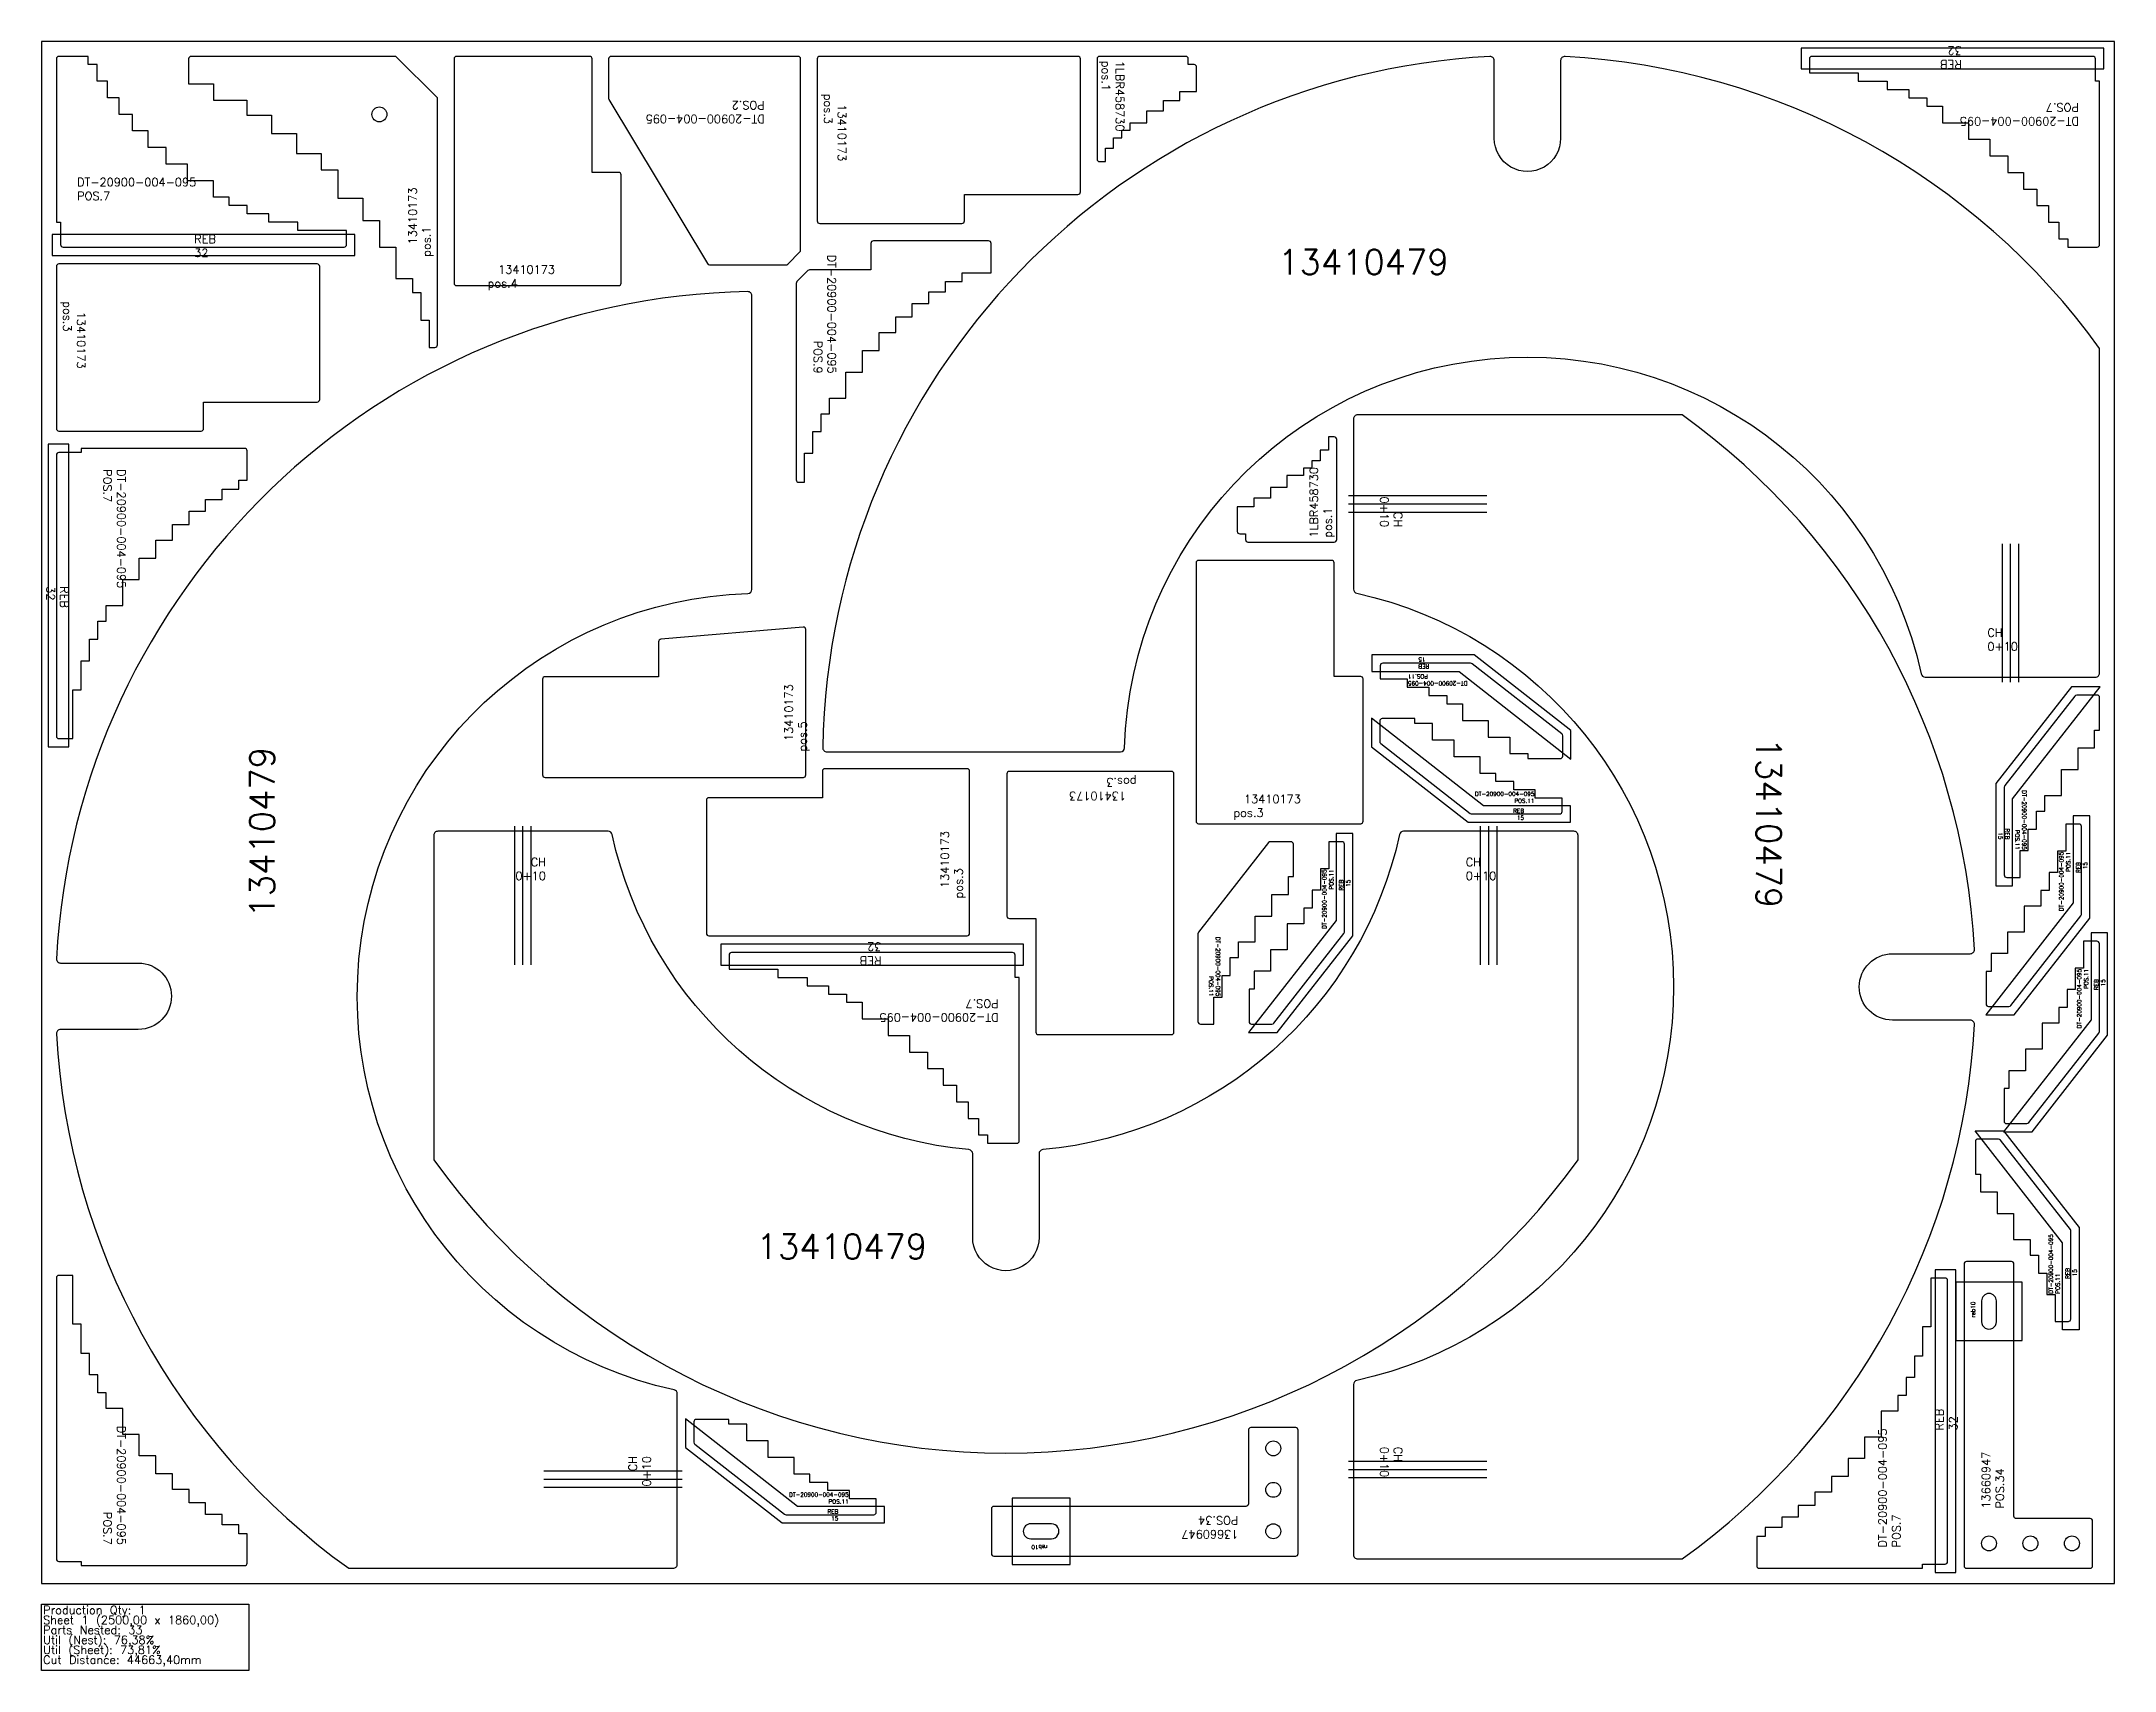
# Model space of a CAD drawing. Header units: millimetres. Extents: x 0 to 2500, y -105 to 1860.
import ezdxf

# ---------------------------------------------------------------- set-up
doc = ezdxf.new("R2010")
doc.units = ezdxf.units.MM
for name, color, linetype in [('13410173', 7, 'Continuous'), ('13410479', 7, 'Continuous'), ('13660947v0', 7, 'Continuous'), ('1LBR458730', 7, 'Continuous'), ('Chanfro', 7, 'Continuous'), ('DT-20900-004-095', 7, 'Continuous'), ('Rebaixo', 6, 'Continuous'), ('sheet', 24, 'Continuous'), ('Stats', 7, 'Continuous'), ('Texto', 7, 'Continuous')]:
    doc.layers.add(name, color=color, linetype=linetype)
doc.styles.get("Standard").update_dxf_attribs({"font": 'txt.shx'})

msp = doc.modelspace()

# ---------------------------------------------------------------- linework, layer by layer
at = {"layer": '13410173', "color": 1}
for points in [[(477.5, 1792), (427.5, 1842), (180.5, 1842, 0.414214), (177.5, 1839), (177.5, 1809), (207.5, 1809), (207.5, 1789), (247.5, 1789), (247.5, 1771), (277.5, 1771), (277.5, 1749), (307.5, 1749), (307.5, 1725), (337.5, 1725), (337.5, 1705), (357.5, 1705), (357.5, 1671), (387.5, 1671), (387.5, 1644), (407.5, 1644), (407.5, 1612), (427.5, 1612), (427.5, 1574), (447.5, 1574), (447.5, 1557), (457.5, 1557), (457.5, 1524), (467.5, 1524), (467.5, 1491), (474.5, 1491, 0.414214), (477.5, 1494)], [(664, 1839, 0.414214), (661, 1842), (500.5, 1842, 0.414214), (497.5, 1839), (497.5, 1568.5, 0.414214), (500.5, 1565.5), (696, 1565.5, 0.414214), (699, 1568.5), (699, 1699, 0.414214), (696, 1702), (664, 1702)], [(1113, 1643.5), (1113, 1675.5), (1250, 1675.5, 0.414214), (1253, 1678.5), (1253, 1839, 0.414214), (1250, 1842), (938.5, 1842, 0.414214), (935.5, 1839), (935.5, 1643.5, 0.414214), (938.5, 1640.5), (1110, 1640.5, 0.414214)], [(195.5, 1393.1), (195.5, 1425.1), (332.5, 1425.1, 0.414214), (335.5, 1428.1), (335.5, 1588.6, 0.414214), (332.5, 1591.6), (21, 1591.6, 0.414214), (18, 1588.6), (18, 1393.1, 0.414214), (21, 1390.1), (192.5, 1390.1, 0.414214)], [(1590.9, 1094), (1558.9, 1094), (1558.9, 1231, 0.414214), (1555.9, 1234), (1395.4, 1234, 0.414214), (1392.4, 1231), (1392.4, 919.5, 0.414214), (1395.4, 916.5), (1590.9, 916.5, 0.414214), (1593.9, 919.5), (1593.9, 1091, 0.414214)], [(747, 1139, 0.389525), (744.3, 1136), (744.3, 1093.8), (607.3, 1093.8, 0.414214), (604.3, 1090.8), (604.3, 975.3, 0.414214), (607.3, 972.3), (918.8, 972.3, 0.414214), (921.8, 975.3), (921.8, 1150.7, 0.439341), (918.5, 1153.6)], [(941.8, 979.8), (941.8, 947.8), (804.8, 947.8, 0.414214), (801.8, 944.8), (801.8, 784.3, 0.414214), (804.8, 781.3), (1116.3, 781.3, 0.414214), (1119.3, 784.3), (1119.3, 979.8, 0.414214), (1116.3, 982.8), (944.8, 982.8, 0.414214)], [(1167.2, 802.1), (1199.2, 802.1), (1199.2, 665.1, 0.414214), (1202.2, 662.1), (1362.7, 662.1, 0.414214), (1365.7, 665.1), (1365.7, 976.6, 0.414214), (1362.7, 979.6), (1167.2, 979.6, 0.414214), (1164.2, 976.6), (1164.2, 805.1, 0.414214)]]:
    msp.add_lwpolyline(points, format="xyb", close=True, dxfattribs=at)
msp.add_circle((407.5, 1772), 9, dxfattribs=at)
at = {"layer": '13410479', "color": 1}
for points in [[(1837.3, 1841.9, 0.429906), (1832, 1837), (1832, 1743.2, -1.000011), (1752, 1743.2), (1752, 1837, 0.429906), (1746.7, 1841.9, 0.393559), (942.1, 1008.2, 0.419423), (947.1, 1003.2), (1301.2, 1003.2, 0.405292), (1306.2, 1008, -0.883958), (2266.8, 1097.1, 0.352411), (2271.6, 1093.2), (2477, 1093.2, 0.414214), (2482, 1098.2), (2482, 1489.5, 0.227268)], [(18.1, 663.1, 0.227268), (370.5, 18.4), (761.8, 18.4, 0.414214), (766.8, 23.4), (766.8, 228.7, 0.352411), (762.9, 233.6, -0.883958), (852, 1194.1, 0.405292), (856.8, 1199.1), (856.8, 1553.2, 0.419423), (851.8, 1558.2, 0.393559), (18.1, 753.6, 0.429906), (23, 748.4), (116.8, 748.4, -0.999995), (116.8, 668.4), (23, 668.4, 0.429906)], [(1586.2, 244.9, 0.352411), (1582.2, 240), (1582.2, 34.6, 0.414214), (1587.2, 29.6), (1978.6, 29.6, 0.227268), (2331, 674.3, 0.429906), (2326, 679.6), (2232.2, 679.6, -0.999987), (2232.2, 759.6), (2326, 759.6, 0.429906), (2331, 764.9, 0.227268), (1978.6, 1409.6), (1587.2, 1409.6, 0.414214), (1582.2, 1404.6), (1582.2, 1199.3, 0.352411), (1586.2, 1194.4, -0.804768)], [(1118.5, 523.3, -0.326819), (688.2, 903.4, 0.352411), (683.4, 907.3), (478, 907.3, 0.414214), (473, 902.3), (473, 510.9, 0.512483), (1853, 510.9), (1853, 902.3, 0.414214), (1848, 907.3), (1642.6, 907.3, 0.352411), (1637.8, 903.4, -0.326819), (1207.5, 523.3, 0.387581), (1203, 518.3), (1203, 417.3, -1.000011), (1123, 417.3), (1123, 518.3, 0.387581)]]:
    msp.add_lwpolyline(points, format="xyb", close=True, dxfattribs=at)
at = {"layer": '13660947v0', "color": 7}
for points in [[(2473.6, 21.3), (2473.6, 75.3, 0.414214), (2470.6, 78.3), (2381.6, 78.3, -0.414214), (2378.6, 81.3), (2378.6, 385.3, 0.414214), (2375.6, 388.3), (2321.6, 388.3, 0.414214), (2318.6, 385.3), (2318.6, 21.3, 0.414214), (2321.6, 18.3), (2470.6, 18.3, 0.414214)], [(2339.6, 315.8, 1.000039), (2357.6, 315.8), (2357.6, 340.8, 0.999961), (2339.6, 340.8)], [(1512.5, 188), (1458.5, 188, 0.414214), (1455.5, 185), (1455.5, 96, -0.414214), (1452.5, 93), (1148.5, 93, 0.414214), (1145.5, 90), (1145.5, 36, 0.414214), (1148.5, 33), (1512.5, 33, 0.414214), (1515.5, 36), (1515.5, 185, 0.414214)], [(1218, 54, 1.000026), (1218, 72), (1193, 72, 0.999974), (1193, 54)]]:
    msp.add_lwpolyline(points, format="xyb", close=True, dxfattribs=at)
for centre in [(1485.5, 163), (1485.5, 113), (1485.5, 63), (2348.6, 48.3), (2398.6, 48.3), (2448.6, 48.3)]:
    msp.add_circle(centre, 9, dxfattribs=at)
at = {"layer": '1LBR458730', "color": 1}
for points in [[(1383, 1832), (1383, 1839, 0.414214), (1380, 1842), (1276, 1842, 0.414214), (1273, 1839), (1273, 1718, 0.414214), (1276, 1715), (1283, 1715), (1283, 1731.2), (1293, 1731.2), (1293, 1743.8), (1303, 1743.8), (1303, 1752.8), (1313, 1752.8), (1313, 1761.8), (1333, 1761.8), (1333, 1776.2), (1353, 1776.2), (1353, 1788.8), (1373, 1788.8), (1373, 1799.6), (1393, 1799.6), (1393, 1829, 0.414214), (1390, 1832)], [(1452, 1266.1), (1452, 1259.1, 0.414214), (1455, 1256.1), (1559, 1256.1, 0.414214), (1562, 1259.1), (1562, 1380.1, 0.414214), (1559, 1383.1), (1552, 1383.1), (1552, 1366.9), (1542, 1366.9), (1542, 1354.3), (1532, 1354.3), (1532, 1345.3), (1522, 1345.3), (1522, 1336.3), (1502, 1336.3), (1502, 1321.9), (1482, 1321.9), (1482, 1309.3), (1462, 1309.3), (1462, 1298.5), (1442, 1298.5), (1442, 1269.1, 0.414214), (1445, 1266.1)]]:
    msp.add_lwpolyline(points, format="xyb", close=True, dxfattribs=at)
at = {"layer": 'Chanfro', "color": 1}
for p, q in [((1743.2, 1311.9), (1576.2, 1311.9)), ((1743.2, 1301.9), (1576.2, 1301.9)), ((1743.2, 1291.9), (1576.2, 1291.9)), ((2364.3, 1254.2), (2364.3, 1087.2)), ((2374.3, 1254.2), (2374.3, 1087.2)), ((2384.3, 1254.2), (2384.3, 1087.2)), ((570.7, 746.3), (570.7, 913.3)), ((580.7, 746.3), (580.7, 913.3)), ((590.7, 746.3), (590.7, 913.3)), ((1735.3, 746.3), (1735.3, 913.3)), ((1745.3, 746.3), (1745.3, 913.3)), ((1755.3, 746.3), (1755.3, 913.3)), ((605.8, 136), (772.8, 136)), ((605.8, 126), (772.8, 126)), ((1743.2, 147.3), (1576.2, 147.3)), ((1743.2, 137.3), (1576.2, 137.3)), ((1743.2, 127.3), (1576.2, 127.3)), ((605.8, 116), (772.8, 116))]:
    msp.add_line(p, q, dxfattribs=at)
at = {"layer": 'DT-20900-004-095', "color": 5}
for points in [[(18, 1642), (23, 1642), (23, 1615, 0.414214), (26, 1612), (365, 1612, 0.414214), (368, 1615), (368, 1632), (309.1, 1632), (309.1, 1642), (274, 1642), (274, 1652), (248.1, 1652), (248.1, 1662), (226.4, 1662), (226.4, 1672), (207.5, 1672), (207.5, 1692), (176.2, 1692), (176.2, 1712), (150.3, 1712), (150.3, 1732), (128.7, 1732), (128.7, 1752), (109.8, 1752), (109.8, 1772), (93.6, 1772), (93.6, 1792), (79.5, 1792), (79.5, 1812), (67.1, 1812), (67.1, 1832), (56.3, 1832), (56.3, 1842), (21, 1842, 0.414214), (18, 1839)], [(2482, 1812), (2477, 1812), (2477, 1839, 0.414214), (2474, 1842), (2135, 1842, 0.414214), (2132, 1839), (2132, 1822), (2190.9, 1822), (2190.9, 1812), (2226, 1812), (2226, 1802), (2251.9, 1802), (2251.9, 1792), (2273.6, 1792), (2273.6, 1782), (2292.5, 1782), (2292.5, 1762), (2323.8, 1762), (2323.8, 1742), (2349.7, 1742), (2349.7, 1722), (2371.3, 1722), (2371.3, 1702), (2390.2, 1702), (2390.2, 1682), (2406.4, 1682), (2406.4, 1662), (2420.5, 1662), (2420.5, 1642), (2432.9, 1642), (2432.9, 1622), (2443.7, 1622), (2443.7, 1612), (2479, 1612, 0.414214), (2482, 1615)], [(48, 1369.1), (48, 1364.1), (21, 1364.1, 0.414214), (18, 1361.1), (18, 1022.1, 0.414214), (21, 1019.1), (38, 1019.1), (38, 1078), (48, 1078), (48, 1113.1), (58, 1113.1), (58, 1139), (68, 1139), (68, 1160.7), (78, 1160.7), (78, 1179.6), (98, 1179.6), (98, 1210.9), (118, 1210.9), (118, 1236.8), (138, 1236.8), (138, 1258.4), (158, 1258.4), (158, 1277.3), (178, 1277.3), (178, 1293.5), (198, 1293.5), (198, 1307.5), (218, 1307.5), (218, 1320), (238, 1320), (238, 1330.8), (248, 1330.8), (248, 1366.1, 0.414214), (245, 1369.1)], [(1179.2, 731), (1174.2, 731), (1174.2, 758, 0.414214), (1171.2, 761), (832.2, 761, 0.414214), (829.2, 758), (829.2, 741), (888.1, 741), (888.1, 731), (923.2, 731), (923.2, 721), (949.1, 721), (949.1, 711), (970.8, 711), (970.8, 701), (989.7, 701), (989.7, 681), (1021, 681), (1021, 661), (1046.9, 661), (1046.9, 641), (1068.5, 641), (1068.5, 621), (1087.4, 621), (1087.4, 601), (1103.6, 601), (1103.6, 581), (1117.7, 581), (1117.7, 561), (1130.1, 561), (1130.1, 541), (1140.9, 541), (1140.9, 531), (1176.2, 531, 0.414214), (1179.2, 534)], [(2268.6, 18.4), (2268.6, 23.4), (2295.6, 23.4, 0.414214), (2298.6, 26.4), (2298.6, 365.4, 0.414214), (2295.6, 368.4), (2278.6, 368.4), (2278.6, 309.5), (2268.6, 309.5), (2268.6, 274.4), (2258.6, 274.4), (2258.6, 248.5), (2248.6, 248.5), (2248.6, 226.8), (2238.6, 226.8), (2238.6, 207.9), (2218.6, 207.9), (2218.6, 176.6), (2198.6, 176.6), (2198.6, 150.7), (2178.6, 150.7), (2178.6, 129.1), (2158.6, 129.1), (2158.6, 110.2), (2138.6, 110.2), (2138.6, 94), (2118.6, 94), (2118.6, 79.9), (2098.6, 79.9), (2098.6, 67.5), (2078.6, 67.5), (2078.6, 56.7), (2068.6, 56.7), (2068.6, 21.4, 0.414214), (2071.6, 18.4)]]:
    msp.add_lwpolyline(points, format="xyb", close=True, dxfattribs=at)
at = {"layer": 'DT-20900-004-095', "color": 1}
for points in [[(915.5, 1608.2), (915.5, 1839, 0.414214), (912.5, 1842), (687, 1842, 0.414214), (684, 1839), (684, 1791.3, 0.135933), (684.4, 1789.8), (803.1, 1592, 0.263447), (805.7, 1590.5), (897.8, 1590.5, 0.198912), (899.9, 1591.4), (914.6, 1606.1, 0.198912)], [(1000.2, 1584.4), (926.4, 1584.4, 0.198912), (924.3, 1583.6), (911.1, 1570.3, 0.198912), (910.2, 1568.2), (910.2, 1331.3, 0.414214), (913.2, 1328.3), (920.2, 1328.3), (920.2, 1363.4), (930.2, 1363.4), (930.2, 1389.4), (940.2, 1389.4), (940.2, 1411), (950.2, 1411), (950.2, 1429.9), (970.2, 1429.9), (970.2, 1461.2), (990.2, 1461.2), (990.2, 1487.2), (1010.2, 1487.2), (1010.2, 1508.8), (1030.2, 1508.8), (1030.2, 1527.7), (1050.2, 1527.7), (1050.2, 1543.9), (1070.2, 1543.9), (1070.2, 1557.9), (1090.2, 1557.9), (1090.2, 1570.3), (1110.2, 1570.3), (1110.2, 1581.1), (1145.2, 1581.1), (1145.2, 1616.4, 0.414214), (1142.2, 1619.4), (1003.2, 1619.4, 0.414214), (1000.2, 1616.4)]]:
    msp.add_lwpolyline(points, format="xyb", close=True, dxfattribs=at)
at = {"layer": 'DT-20900-004-095', "color": 2}
for points in [[(1725.3, 1109.3, 0.167343), (1723.5, 1110), (1617.5, 1110, 0.414214), (1614.5, 1107), (1614.5, 1091), (1647, 1091), (1647, 1081), (1673, 1081), (1673, 1071), (1694.6, 1071), (1694.6, 1061), (1713.5, 1061), (1713.5, 1041), (1744.8, 1041), (1744.8, 1021), (1770.8, 1021), (1770.8, 1001), (1792.4, 1001), (1792.4, 995), (1831.5, 995, 0.414214), (1834.5, 998), (1834.5, 1022.6, 0.230868), (1833.3, 1024.9)], [(2367.6, 962.4, 0.167343), (2367, 960.5), (2367, 854.6, 0.414214), (2370, 851.6), (2386, 851.6), (2386, 884.1), (2396, 884.1), (2396, 910), (2406, 910), (2406, 931.7), (2416, 931.7), (2416, 950.6), (2436, 950.6), (2436, 981.9), (2456, 981.9), (2456, 1007.8), (2476, 1007.8), (2476, 1029.4), (2482, 1029.4), (2482, 1068.6, 0.414214), (2479, 1071.6), (2454.4, 1071.6, 0.230868), (2452, 1070.4)], [(1723.1, 928.8, 0.167343), (1724.9, 928.2), (1830.9, 928.2, 0.414214), (1833.9, 931.2), (1833.9, 947.2), (1801.3, 947.2), (1801.3, 957.2), (1775.4, 957.2), (1775.4, 967.2), (1753.7, 967.2), (1753.7, 977.2), (1734.8, 977.2), (1734.8, 997.2), (1703.5, 997.2), (1703.5, 1017.2), (1677.6, 1017.2), (1677.6, 1037.2), (1656, 1037.2), (1656, 1043.2), (1616.9, 1043.2, 0.414214), (1613.9, 1040.2), (1613.9, 1015.6, 0.230868), (1615, 1013.2)], [(2459.4, 805.2, 0.167343), (2460.1, 807.1), (2460.1, 913, 0.414214), (2457.1, 916), (2441.1, 916), (2441.1, 883.5), (2431.1, 883.5), (2431.1, 857.6), (2421.1, 857.6), (2421.1, 835.9), (2411.1, 835.9), (2411.1, 817), (2391.1, 817), (2391.1, 785.7), (2371.1, 785.7), (2371.1, 759.8), (2351.1, 759.8), (2351.1, 738.2), (2345.1, 738.2), (2345.1, 699, 0.414214), (2348.1, 696), (2372.7, 696, 0.230868), (2375, 697.2)], [(1395.3, 785.6, 0.167343), (1394.7, 783.7), (1394.7, 677.7, 0.414214), (1397.7, 674.7), (1413.7, 674.7), (1413.7, 707.3), (1423.7, 707.3), (1423.7, 733.2), (1433.7, 733.2), (1433.7, 754.9), (1443.7, 754.9), (1443.7, 773.8), (1463.7, 773.8), (1463.7, 805.1), (1483.7, 805.1), (1483.7, 831), (1503.7, 831), (1503.7, 852.6), (1509.7, 852.6), (1509.7, 891.7, 0.414214), (1506.7, 894.7), (1482.1, 894.7, 0.230868), (1479.7, 893.6)], [(1570.7, 783.9, 0.167343), (1571.3, 785.8), (1571.3, 891.7, 0.414214), (1568.3, 894.7), (1552.3, 894.7), (1552.3, 862.2), (1542.3, 862.2), (1542.3, 836.3), (1532.3, 836.3), (1532.3, 814.6), (1522.3, 814.6), (1522.3, 795.7), (1502.3, 795.7), (1502.3, 764.4), (1482.3, 764.4), (1482.3, 738.5), (1462.3, 738.5), (1462.3, 716.9), (1456.3, 716.9), (1456.3, 677.7, 0.414214), (1459.3, 674.7), (1483.9, 674.7, 0.230868), (1486.3, 675.9)], [(2481, 663.9, 0.167343), (2481.7, 665.8), (2481.7, 771.8, 0.414214), (2478.7, 774.8), (2462.7, 774.8), (2462.7, 742.2), (2452.7, 742.2), (2452.7, 716.3), (2442.7, 716.3), (2442.7, 694.6), (2432.7, 694.6), (2432.7, 675.7), (2412.7, 675.7), (2412.7, 644.4), (2392.7, 644.4), (2392.7, 618.5), (2372.7, 618.5), (2372.7, 596.9), (2366.7, 596.9), (2366.7, 557.8, 0.414214), (2369.7, 554.8), (2394.3, 554.8, 0.230868), (2396.6, 555.9)], [(896, 83.6, 0.167343), (897.9, 83), (1003.8, 83, 0.414214), (1006.8, 86), (1006.8, 102), (974.3, 102), (974.3, 112), (948.4, 112), (948.4, 122), (926.7, 122), (926.7, 132), (907.8, 132), (907.8, 152), (876.5, 152), (876.5, 172), (850.6, 172), (850.6, 192), (829, 192), (829, 198), (789.8, 198, 0.414214), (786.8, 195), (786.8, 170.4, 0.230868), (788, 168)]]:
    msp.add_lwpolyline(points, format="xyb", close=True, dxfattribs=at)
at = {"layer": 'DT-20900-004-095', "color": 3}
msp.add_lwpolyline([(2446.7, 426.9), (2362.3, 534.9, 0.230868), (2359.9, 536), (2335.3, 536, 0.414214), (2332.3, 533), (2332.3, 493.9), (2338.3, 493.9), (2338.3, 472.3), (2358.3, 472.3), (2358.3, 446.4), (2378.3, 446.4), (2378.3, 415.1), (2398.3, 415.1), (2398.3, 396.2), (2408.3, 396.2), (2408.3, 374.5), (2418.3, 374.5), (2418.3, 348.6), (2428.3, 348.6), (2428.3, 316), (2444.3, 316, 0.414214), (2447.3, 319), (2447.3, 425, 0.167343)], format="xyb", close=True, dxfattribs=at)
at = {"layer": 'DT-20900-004-095', "color": 4}
msp.add_lwpolyline([(48, 21.6), (245, 21.6, 0.414214), (248, 24.6), (248, 59.9), (238, 59.9), (238, 70.7), (218, 70.7), (218, 83.1), (198, 83.1), (198, 97.1), (178, 97.1), (178, 113.3), (158, 113.3), (158, 132.2), (138, 132.2), (138, 153.8), (118, 153.8), (118, 179.8), (98, 179.8), (98, 211.1), (78, 211.1), (78, 230), (68, 230), (68, 251.6), (58, 251.6), (58, 277.6), (48, 277.6), (48, 312.7), (38, 312.7), (38, 371.6), (21, 371.6, 0.414214), (18, 368.6), (18, 29.6, 0.414214), (21, 26.6), (48, 26.6)], format="xyb", close=True, dxfattribs=at)
at = {"layer": 'Rebaixo', "color": 5, "linetype": 'Continuous', "lineweight": 25}
for points in [[(2487, 1827), (2487, 1852), (2122, 1852), (2122, 1827)], [(13, 1627), (13, 1602), (378, 1602), (378, 1627)], [(33, 1374.1), (8, 1374.1), (8, 1009.1), (33, 1009.1)], [(1184.2, 746), (1184.2, 771), (819.2, 771), (819.2, 746)], [(2283.6, 13.4), (2308.6, 13.4), (2308.6, 378.4), (2283.6, 378.4)]]:
    msp.add_lwpolyline(points, close=True, dxfattribs=at)
at = {"layer": 'Rebaixo', "color": 2}
for points in [[(1844.5, 994.5), (1844.5, 1028.9), (1727.9, 1120), (1604.5, 1120), (1604.5, 1100), (1709.5, 1100)], [(2482.5, 1081.6), (2448.1, 1081.6), (2357, 965), (2357, 841.6), (2377, 841.6), (2377, 946.6)], [(1603.9, 1043.7), (1603.9, 1009.3), (1720.4, 918.2), (1843.9, 918.2), (1843.9, 938.2), (1738.9, 938.2)], [(2344.6, 686), (2379, 686), (2470.1, 802.6), (2470.1, 926), (2450.1, 926), (2450.1, 821)], [(1455.8, 664.7), (1490.2, 664.7), (1581.3, 781.3), (1581.3, 904.7), (1561.3, 904.7), (1561.3, 799.7)], [(2366.2, 544.8), (2400.6, 544.8), (2491.7, 661.3), (2491.7, 784.8), (2471.7, 784.8), (2471.7, 679.8)], [(776.8, 198.5), (776.8, 164), (893.4, 73), (1016.8, 73), (1016.8, 93), (911.8, 93)]]:
    msp.add_lwpolyline(points, close=True, dxfattribs=at)
at = {"layer": 'Rebaixo', "color": 3}
msp.add_lwpolyline([(2331.8, 546), (2366.2, 546), (2457.3, 429.5), (2457.3, 306), (2437.3, 306), (2437.3, 411)], close=True, dxfattribs=at)
at = {"layer": 'Rebaixo', "color": 7, "linetype": 'Continuous', "lineweight": 25}
for points in [[(2308.6, 363.3), (2308.6, 293.3), (2388.6, 293.3), (2388.6, 363.3)], [(1170.5, 23), (1240.5, 23), (1240.5, 103), (1170.5, 103)]]:
    msp.add_lwpolyline(points, close=True, dxfattribs=at)
at = {"layer": 'sheet', "color": 7}
msp.add_lwpolyline([(0, 0), (2500, 0), (2500, 1860), (0, 1860)], close=True, dxfattribs=at)
at = {"layer": 'Stats', "color": 151}
msp.add_lwpolyline([(0, -25), (250, -25), (250, -105), (0, -105), (0, -25)], close=True, dxfattribs=at)

# ---------------------------------------------------------------- texts
at = {"layer": 'Chanfro', "color": 1, "char_height": 10, "width": 55.365}
for insert, attachment_point, rotation in [((1641, 1274.2), 3, 270), ((708.1, 153.8), 3, 90), ((1641, 165), 1, 270)]:
    msp.add_mtext('CH 0+10', dxfattribs=dict(at, insert=insert, attachment_point=attachment_point, rotation=rotation))
for insert, attachment_point in [((2346.6, 1151.9), 1), ((608.4, 848.5), 9), ((1717.6, 848.5), 7)]:
    msp.add_mtext('CH 0+10', dxfattribs=dict(at, insert=insert, attachment_point=attachment_point))
at = {"layer": 'Rebaixo', "color": 5, "linetype": 'Continuous', "lineweight": 25, "char_height": 10, "attachment_point": 1}
for insert, rotation in [((2315.8, 1827.3), 180), ((32.7, 1202.9), 270), ((1013, 746.3), 180), ((2283.8, 184.6), 90)]:
    msp.add_mtext_dynamic_manual_height_columns('REB\\P32', width=11.294, gutter_width=12.5, heights=[0], dxfattribs=dict(at, insert=insert, rotation=rotation))
at = {"layer": 'Rebaixo', "color": 5, "linetype": 'Continuous', "lineweight": 25, "insert": (184.2, 1626.7), "char_height": 10, "attachment_point": 1}
msp.add_mtext_dynamic_manual_height_columns('REB\\P32', width=11.294, gutter_width=12.5, heights=[0], dxfattribs=at)
at = {"layer": 'Rebaixo', "color": 2, "char_height": 5, "attachment_point": 3}
for insert, rotation in [((1660.5, 1103.7), 180), ((2373.3, 897.5), 270), ((2453.8, 870.1), 90), ((1565, 848.8), 90), ((2475.4, 728.8), 90)]:
    msp.add_mtext_dynamic_manual_height_columns('REB\\P15', width=25.67, gutter_width=12.5, heights=[0], dxfattribs=dict(at, insert=insert, rotation=rotation))
for insert in [(1787.9, 934.5), (960.9, 89.3)]:
    msp.add_mtext_dynamic_manual_height_columns('REB\\P15', width=25.67, gutter_width=12.5, heights=[0], dxfattribs=dict(at, insert=insert))
at = {"layer": 'Rebaixo', "color": 3, "insert": (2441, 362), "char_height": 5, "attachment_point": 1, "rotation": 90}
msp.add_mtext_dynamic_manual_height_columns('{\\W1.233714; }REB\\P{\\W1.900381; }15', width=25.67, gutter_width=12.5, heights=[0], dxfattribs=at)
at = {"layer": 'Rebaixo', "color": 7, "linetype": 'Continuous', "lineweight": 25, "char_height": 5, "attachment_point": 1}
for insert, rotation in [((2326.9, 320.7), 90), ((1213.1, 41.4), 180)]:
    msp.add_mtext_dynamic_manual_height_columns('reb10', width=60.39, gutter_width=12.5, heights=[0], dxfattribs=dict(at, insert=insert, rotation=rotation))
at = {"layer": 'Stats', "color": 60}
for s, p in [('Sheet 1 (2500,00 x 1860,00)', (2, -49)), ('Production Qty: 1', (2, -37)), ('Parts Nested: 33', (2, -61)), ('Util (Nest): 76,38%', (2, -73)), ('Util (Sheet): 73,81%', (2, -85)), ('Cut Distance: 44663,40mm', (2, -97))]:
    msp.add_text(s, height=10, dxfattribs=at).set_placement(p)
at = {"layer": 'Texto', "color": 1}
for s, insert, char_height, width, attachment_point, rotation in [('1LBR458730 pos.1', (1305.5, 1836.7), 10, 82.183, 1, 270), ('DT-20900-004-095 \\P{\\W9.598617; }POS.2', (872.2, 1761.4), 10, 113.849, 1, 180), ('{\\W1.420237; }13410173 pos.3', (970.4, 1796.9), 10, 109.081, 1, 270), ('{\\W1.668919; }13410173 pos.1', (442.6, 1600.3), 10, 109.081, 1, 90), ('DT-20900-004-095 POS.9', (958.1, 1459.3), 10, 113.849, 3, 270), ('{\\W1.420237; }13410173 pos.3', (52.9, 1546.6), 10, 109.081, 1, 270), ('1LBR458730 pos.1', (1529.4, 1261.4), 10, 82.183, 1, 90), ('{\\W1.410571; }13410173 pos.5', (896.2, 1003.5), 10, 109.081, 1, 90), ('13410479', (251.1, 1009), 30, 357.902, 3, 90), ('13410479', (2098, 1020.2), 30, 357.902, 1, 270), ('{\\W1.420237; }13410173 pos.3', (1320.6, 944.8), 10, 109.081, 1, 180), ('{\\W1.420237; }13410173 pos.3', (1084.4, 826.3), 10, 109.081, 1, 90)]:
    msp.add_mtext(s, dxfattribs=dict(at, insert=insert, char_height=char_height, width=width, attachment_point=attachment_point, rotation=rotation))
at = {"layer": 'Texto', "color": 5, "char_height": 10, "width": 113.849, "attachment_point": 1}
for insert, rotation in [((2457, 1758.7), 180), ((101.3, 1344.1), 270), ((1154.2, 677.7), 180), ((2215.2, 43.4), 90)]:
    msp.add_mtext('DT-20900-004-095 \\P{\\W9.585436; }POS.7', dxfattribs=dict(at, insert=insert, rotation=rotation))
at = {"layer": 'Texto', "color": 5, "insert": (43, 1695.3), "char_height": 10, "width": 113.849, "attachment_point": 1}
msp.add_mtext('DT-20900-004-095 \\P{\\W9.585436; }POS.7', dxfattribs=at)
at = {"layer": 'Texto', "color": 1}
for s, insert, char_height, width, attachment_point in [('13410479', (1491.4, 1608.9), 30, 357.902, 1), ('{\\W1.42551; }13410173 pos.4', (538, 1589.9), 10, 109.081, 1), ('{\\W1.420237; }13410173 pos.3', (1437.4, 951.3), 10, 109.081, 1), ('13410479', (862.4, 391.5), 30, 357.902, 7)]:
    msp.add_mtext(s, dxfattribs=dict(at, insert=insert, char_height=char_height, width=width, attachment_point=attachment_point))
at = {"layer": 'Texto', "color": 2, "char_height": 5, "width": 66.479, "attachment_point": 3}
for insert, rotation in [((1647.9, 1083.2), 180), ((2393.7, 885), 270), ((2433.3, 882.6), 90), ((1544.6, 861.3), 90), ((1421.4, 708.2), 270), ((2454.9, 741.3), 90)]:
    msp.add_mtext('DT-20900-004-095\\P POS.11', dxfattribs=dict(at, insert=insert, rotation=rotation))
for insert in [(1800.4, 954.9), (973.4, 109.7)]:
    msp.add_mtext('DT-20900-004-095\\P POS.11', dxfattribs=dict(at, insert=insert))
at = {"layer": 'Texto', "color": 3, "insert": (2420.6, 349.5), "char_height": 5, "width": 66.479, "attachment_point": 1, "rotation": 90}
msp.add_mtext('{\\W2.13246; }DT-20900-004-095\\P{\\W5.32809;  } POS.11', dxfattribs=at)
at = {"layer": 'Texto', "color": 4, "insert": (101.3, 46.6), "char_height": 10, "width": 113.849, "attachment_point": 3, "rotation": 270}
msp.add_mtext('DT-20900-004-095 POS.7', dxfattribs=at)
at = {"layer": 'Texto', "color": 7, "char_height": 10, "width": 116.776, "attachment_point": 1}
for insert, rotation in [((2340, 90.4), 90), ((1443.4, 54.4), 180)]:
    msp.add_mtext('13660947 POS.34', dxfattribs=dict(at, insert=insert, rotation=rotation))

doc.saveas('drawing.dxf')
